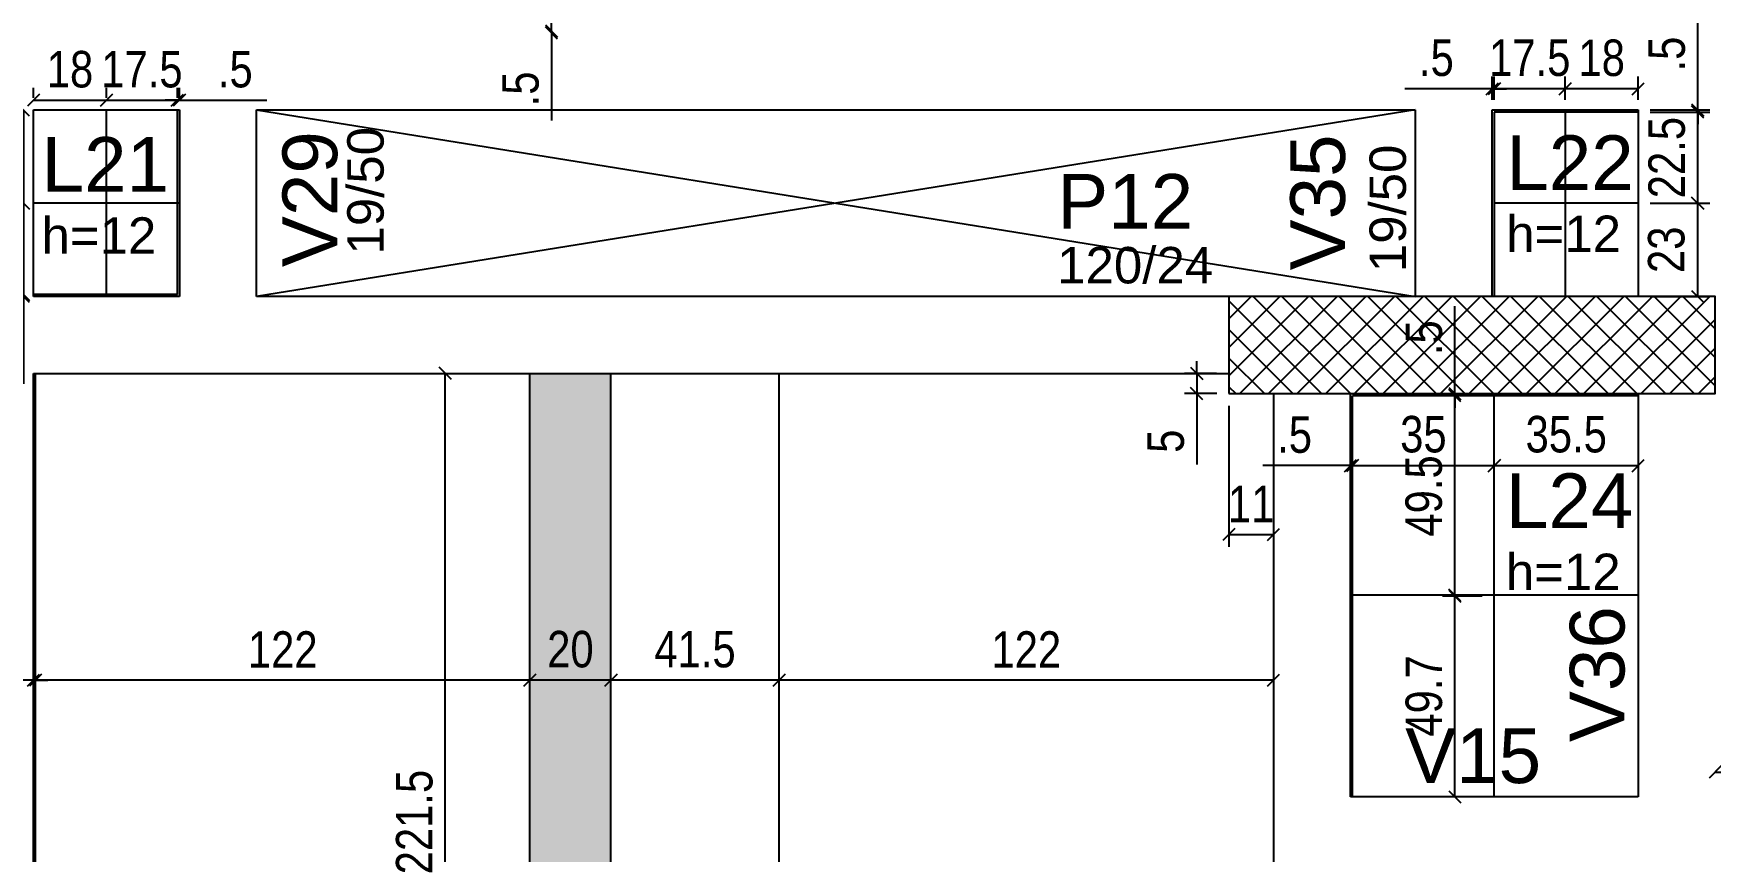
# Model space of a CAD drawing. Header units: millimetres. Extents: x 2797 to 7088, y 174 to 2922.
# Drawn here: x 4418.7 to 4832.5, y 1275.1 to 1477 of the extents above; entities that cross this region are included whole.
import ezdxf

# ---------------------------------------------------------------- set-up
doc = ezdxf.new("R2010")
doc.units = ezdxf.units.MM
for name, color, linetype in [('10', 252, 'Continuous'), ('8', 8, 'Continuous'), ('ES-VIGA', 3, 'Continuous'), ('L-D', 2, 'Continuous'), ('L-N', 4, 'Continuous'), ('P-D', 2, 'Continuous'), ('Painéis', 200, 'Continuous'), ('PIL-N', 4, 'Continuous'), ('Pilares', 5, 'Continuous'), ('VIG-D', 2, 'Continuous'), ('VIG-N', 4, 'Continuous')]:
    doc.layers.add(name, color=color, linetype=linetype)
doc.layers.add('Hachura', color=251, linetype='Continuous', lineweight=9)
doc.styles.add('COTA TECNICA-50', font='techl___.ttf', dxfattribs={"height": 9})
doc.styles.add('TQS_ARIAL', font='arial.ttf')
doc.dimstyles.new('COTA PAINEL-50', dxfattribs={"dimtxt": 9, "dimasz": 3, "dimexe": 3, "dimexo": 3, "dimgap": 3, "dimtad": 1, "dimdec": 1, "dimzin": 12, "dimdsep": 46, "dimtxsty": 'COTA TECNICA-50', "dimblk1": 'OBLIQUE', "dimblk2": 'OBLIQUE', "dimsah": 1, "dimcen": 0.9, "dimclrd": 4, "dimclre": 4, "dimclrt": 240, "dimadec": 1, "dimazin": 3, "dimtfac": 1, "dimtdec": 1, "dimtmove": 0, "dimatfit": 3, "dimfxl": 1, "dimtolj": 1, "dimtzin": 12, "dimarcsym": 0})

# ---------------------------------------------------------------- blocks, each defined once
blk = doc.blocks.new('_Oblique')
at = {"color": 0, "linetype": 'ByBlock', "lineweight": -2}
blk.add_line((-0.5, -0.5), (0.5, 0.5), dxfattribs=at)
blk = doc.blocks.new('*D125')
at = {"layer": 'Defpoints', "color": 0, "transparency": 16777216}
for p in [(4546.47, 1599.59), (4546.47, 1599.59), (4546.47, 1477.59)]:
    blk.add_point(p, dxfattribs=at)
at = {"layer": 'Painéis', "color": 4, "lineweight": -2, "transparency": 16777216}
blk.add_line((4546.47, 1477.59), (4546.47, 1599.59), dxfattribs=at)
at = {"layer": 'Painéis', "color": 4, "lineweight": -2, "transparency": 16777216, "xscale": 3, "yscale": 3, "zscale": 3}
for p, rotation in [((4546.47, 1599.59), 90), ((4546.47, 1477.59), 270)]:
    blk.add_blockref('_Oblique', p, dxfattribs=dict(at, rotation=rotation))
at = {"layer": 'Painéis', "color": 240, "transparency": 16777216, "insert": (4538.92, 1538.59), "char_height": 9, "attachment_point": 5, "rotation": 90, "style": 'COTA TECNICA-50'}
blk.add_mtext('\\A1;122', dxfattribs=at)
blk = doc.blocks.new('*D130')
at = {"layer": 'Defpoints', "color": 0, "transparency": 16777216}
for p in [(4546.47, 1477.59), (4546.47, 1477.09), (4546.47, 1477.09)]:
    blk.add_point(p, dxfattribs=at)
at = {"layer": 'Painéis', "color": 4, "lineweight": -2, "transparency": 16777216}
for p, q in [((4546.47, 1477.59), (4546.47, 1480.59)), ((4546.47, 1477.59), (4546.47, 1477.09)), ((4546.47, 1477.09), (4546.47, 1455.5))]:
    blk.add_line(p, q, dxfattribs=at)
at = {"layer": 'Painéis', "color": 4, "lineweight": -2, "transparency": 16777216, "xscale": 3, "yscale": 3, "zscale": 3}
for p, rotation in [((4546.47, 1477.59), 270), ((4546.47, 1477.09), 90)]:
    blk.add_blockref('_Oblique', p, dxfattribs=dict(at, rotation=rotation))
at = {"layer": 'Painéis', "color": 240, "transparency": 16777216, "insert": (4538.87, 1463.29), "char_height": 9, "attachment_point": 5, "rotation": 90, "style": 'COTA TECNICA-50'}
blk.add_mtext('\\A1;.5', dxfattribs=at)
blk = doc.blocks.new('*D290')
at = {"layer": 'Defpoints', "color": 0, "transparency": 16777216}
for p in [(4769.4, 1338.33), (4779.15, 1338.33), (4779.15, 1288.58)]:
    blk.add_point(p, dxfattribs=at)
at = {"layer": 'Painéis', "color": 4, "lineweight": -2, "transparency": 16777216}
for p, q in [((4776.15, 1338.33), (4766.4, 1338.33)), ((4769.4, 1288.58), (4769.4, 1338.33)), ((4776.15, 1288.58), (4766.4, 1288.58))]:
    blk.add_line(p, q, dxfattribs=at)
at = {"layer": 'Painéis', "color": 4, "lineweight": -2, "transparency": 16777216, "xscale": 3, "yscale": 3, "zscale": 3}
for p, rotation in [((4769.4, 1338.33), 90), ((4769.4, 1288.58), 270)]:
    blk.add_blockref('_Oblique', p, dxfattribs=dict(at, rotation=rotation))
at = {"layer": 'Painéis', "color": 240, "transparency": 16777216, "insert": (4761.81, 1313.46), "char_height": 9, "attachment_point": 5, "rotation": 90, "style": 'COTA TECNICA-50'}
blk.add_mtext('\\A1;49.7', dxfattribs=at)
blk = doc.blocks.new('*D291')
at = {"layer": 'Defpoints', "color": 0, "transparency": 16777216}
for p in [(4769.4, 1387.58), (4779.15, 1387.58), (4779.15, 1338.08)]:
    blk.add_point(p, dxfattribs=at)
at = {"layer": 'Painéis', "color": 4, "lineweight": -2, "transparency": 16777216}
for p, q in [((4776.15, 1387.58), (4766.4, 1387.58)), ((4769.4, 1338.08), (4769.4, 1387.58)), ((4776.15, 1338.08), (4766.4, 1338.08))]:
    blk.add_line(p, q, dxfattribs=at)
at = {"layer": 'Painéis', "color": 4, "lineweight": -2, "transparency": 16777216, "xscale": 3, "yscale": 3, "zscale": 3}
for p, rotation in [((4769.4, 1387.58), 90), ((4769.4, 1338.08), 270)]:
    blk.add_blockref('_Oblique', p, dxfattribs=dict(at, rotation=rotation))
at = {"layer": 'Painéis', "color": 240, "transparency": 16777216, "insert": (4761.78, 1362.83), "char_height": 9, "attachment_point": 5, "rotation": 90, "style": 'COTA TECNICA-50'}
blk.add_mtext('\\A1;49.5', dxfattribs=at)
blk = doc.blocks.new('*D292')
at = {"layer": 'Defpoints', "color": 0, "transparency": 16777216}
for p in [(4744.15, 1370.32), (4779.15, 1370.32), (4779.15, 1370.32)]:
    blk.add_point(p, dxfattribs=at)
at = {"layer": 'Painéis', "color": 4, "lineweight": -2, "transparency": 16777216}
blk.add_line((4744.15, 1370.32), (4779.15, 1370.32), dxfattribs=at)
at = {"layer": 'Painéis', "color": 4, "lineweight": -2, "transparency": 16777216, "xscale": 3, "yscale": 3, "zscale": 3, "rotation": 180}
blk.add_blockref('_Oblique', (4744.15, 1370.32), dxfattribs=at)
at = {"layer": 'Painéis', "color": 4, "lineweight": -2, "transparency": 16777216, "xscale": 3, "yscale": 3, "zscale": 3}
blk.add_blockref('_Oblique', (4779.15, 1370.32), dxfattribs=at)
at = {"layer": 'Painéis', "color": 240, "transparency": 16777216, "insert": (4761.65, 1378.02), "char_height": 9, "attachment_point": 5, "style": 'COTA TECNICA-50'}
blk.add_mtext('\\A1;35', dxfattribs=at)
blk = doc.blocks.new('*D143')
at = {"layer": 'Defpoints', "color": 0, "transparency": 16777216}
for p in [(4779.15, 1370.32), (4814.65, 1370.32), (4814.65, 1370.32)]:
    blk.add_point(p, dxfattribs=at)
at = {"layer": 'Painéis', "color": 4, "lineweight": -2, "transparency": 16777216}
blk.add_line((4779.15, 1370.32), (4814.65, 1370.32), dxfattribs=at)
at = {"layer": 'Painéis', "color": 4, "lineweight": -2, "transparency": 16777216, "xscale": 3, "yscale": 3, "zscale": 3, "rotation": 180}
blk.add_blockref('_Oblique', (4779.15, 1370.32), dxfattribs=at)
at = {"layer": 'Painéis', "color": 4, "lineweight": -2, "transparency": 16777216, "xscale": 3, "yscale": 3, "zscale": 3}
blk.add_blockref('_Oblique', (4814.65, 1370.32), dxfattribs=at)
at = {"layer": 'Painéis', "color": 240, "transparency": 16777216, "insert": (4796.9, 1378.02), "char_height": 9, "attachment_point": 5, "style": 'COTA TECNICA-50'}
blk.add_mtext('\\A1;35.5', dxfattribs=at)
blk = doc.blocks.new('*D144')
at = {"layer": 'Defpoints', "color": 0, "transparency": 16777216}
for p in [(4743.65, 1370.32), (4743.65, 1370.32), (4744.15, 1370.32)]:
    blk.add_point(p, dxfattribs=at)
at = {"layer": 'Painéis', "color": 4, "lineweight": -2, "transparency": 16777216}
for p, q in [((4743.65, 1370.32), (4722.06, 1370.32)), ((4744.15, 1370.32), (4743.65, 1370.32)), ((4744.15, 1370.32), (4747.15, 1370.32))]:
    blk.add_line(p, q, dxfattribs=at)
at = {"layer": 'Painéis', "color": 4, "lineweight": -2, "transparency": 16777216, "xscale": 3, "yscale": 3, "zscale": 3}
blk.add_blockref('_Oblique', (4743.65, 1370.32), dxfattribs=at)
at = {"layer": 'Painéis', "color": 4, "lineweight": -2, "transparency": 16777216, "xscale": 3, "yscale": 3, "zscale": 3, "rotation": 180}
blk.add_blockref('_Oblique', (4744.15, 1370.32), dxfattribs=at)
at = {"layer": 'Painéis', "color": 240, "transparency": 16777216, "insert": (4729.86, 1377.92), "char_height": 9, "attachment_point": 5, "style": 'COTA TECNICA-50'}
blk.add_mtext('\\A1;.5', dxfattribs=at)
blk = doc.blocks.new('*D145')
at = {"layer": 'Defpoints', "color": 0, "transparency": 16777216}
for p in [(4769.4, 1388.08), (4769.4, 1388.08), (4769.4, 1387.58)]:
    blk.add_point(p, dxfattribs=at)
at = {"layer": 'Painéis', "color": 4, "lineweight": -2, "transparency": 16777216}
for p, q in [((4769.4, 1388.08), (4769.4, 1409.68)), ((4769.4, 1387.58), (4769.4, 1388.08)), ((4769.4, 1387.58), (4769.4, 1384.58))]:
    blk.add_line(p, q, dxfattribs=at)
at = {"layer": 'Painéis', "color": 4, "lineweight": -2, "transparency": 16777216, "xscale": 3, "yscale": 3, "zscale": 3}
for p, rotation in [((4769.4, 1388.08), 270), ((4769.4, 1387.58), 90)]:
    blk.add_blockref('_Oblique', p, dxfattribs=dict(at, rotation=rotation))
at = {"layer": 'Painéis', "color": 240, "transparency": 16777216, "insert": (4761.81, 1401.88), "char_height": 9, "attachment_point": 5, "rotation": 90, "style": 'COTA TECNICA-50'}
blk.add_mtext('\\A1;.5', dxfattribs=at)
blk = doc.blocks.new('*D293')
at = {"layer": 'Defpoints', "color": 0, "transparency": 16777216}
for p in [(4418.65, 1458.09), (4436.65, 1460.52), (4436.65, 1458.09)]:
    blk.add_point(p, dxfattribs=at)
at = {"layer": 'Painéis', "color": 4, "lineweight": -2, "transparency": 16777216}
for p, q in [((4418.65, 1461.09), (4418.65, 1463.52)), ((4436.65, 1461.09), (4436.65, 1463.52)), ((4418.65, 1460.52), (4436.65, 1460.52))]:
    blk.add_line(p, q, dxfattribs=at)
at = {"layer": 'Painéis', "color": 4, "lineweight": -2, "transparency": 16777216, "xscale": 3, "yscale": 3, "zscale": 3, "rotation": 180}
blk.add_blockref('_Oblique', (4418.65, 1460.52), dxfattribs=at)
at = {"layer": 'Painéis', "color": 4, "lineweight": -2, "transparency": 16777216, "xscale": 3, "yscale": 3, "zscale": 3}
blk.add_blockref('_Oblique', (4436.65, 1460.52), dxfattribs=at)
at = {"layer": 'Painéis', "color": 240, "transparency": 16777216, "insert": (4427.65, 1468.1), "char_height": 9, "attachment_point": 5, "style": 'COTA TECNICA-50'}
blk.add_mtext('\\A1;18', dxfattribs=at)
blk = doc.blocks.new('*D294')
at = {"layer": 'Defpoints', "color": 0, "transparency": 16777216}
for p in [(4436.65, 1458.09), (4454.15, 1460.52), (4454.15, 1458.09)]:
    blk.add_point(p, dxfattribs=at)
at = {"layer": 'Painéis', "color": 4, "lineweight": -2, "transparency": 16777216}
for p, q in [((4436.65, 1461.09), (4436.65, 1463.52)), ((4454.15, 1461.09), (4454.15, 1463.52)), ((4436.65, 1460.52), (4454.15, 1460.52))]:
    blk.add_line(p, q, dxfattribs=at)
at = {"layer": 'Painéis', "color": 4, "lineweight": -2, "transparency": 16777216, "xscale": 3, "yscale": 3, "zscale": 3, "rotation": 180}
blk.add_blockref('_Oblique', (4436.65, 1460.52), dxfattribs=at)
at = {"layer": 'Painéis', "color": 4, "lineweight": -2, "transparency": 16777216, "xscale": 3, "yscale": 3, "zscale": 3}
blk.add_blockref('_Oblique', (4454.15, 1460.52), dxfattribs=at)
at = {"layer": 'Painéis', "color": 240, "transparency": 16777216, "insert": (4445.4, 1468.11), "char_height": 9, "attachment_point": 5, "style": 'COTA TECNICA-50'}
blk.add_mtext('\\A1;17.5', dxfattribs=at)
blk = doc.blocks.new('*D146')
at = {"layer": 'Defpoints', "color": 0, "transparency": 16777216}
for p in [(4454.15, 1458.09), (4454.65, 1460.52), (4454.65, 1458.09)]:
    blk.add_point(p, dxfattribs=at)
at = {"layer": 'Painéis', "color": 4, "lineweight": -2, "transparency": 16777216}
for p, q in [((4454.15, 1461.09), (4454.15, 1463.52)), ((4454.65, 1461.09), (4454.65, 1463.52)), ((4454.15, 1460.52), (4451.15, 1460.52)), ((4454.15, 1460.52), (4454.65, 1460.52)), ((4454.65, 1460.52), (4476.25, 1460.52))]:
    blk.add_line(p, q, dxfattribs=at)
at = {"layer": 'Painéis', "color": 4, "lineweight": -2, "transparency": 16777216, "xscale": 3, "yscale": 3, "zscale": 3}
blk.add_blockref('_Oblique', (4454.15, 1460.52), dxfattribs=at)
at = {"layer": 'Painéis', "color": 4, "lineweight": -2, "transparency": 16777216, "xscale": 3, "yscale": 3, "zscale": 3, "rotation": 180}
blk.add_blockref('_Oblique', (4454.65, 1460.52), dxfattribs=at)
at = {"layer": 'Painéis', "color": 240, "transparency": 16777216, "insert": (4468.45, 1468.11), "char_height": 9, "attachment_point": 5, "style": 'COTA TECNICA-50'}
blk.add_mtext('\\A1;.5', dxfattribs=at)
blk = doc.blocks.new('*D295')
at = {"layer": 'Defpoints', "color": 0, "transparency": 16777216}
for p in [(4418.65, 1458.09), (4416.14, 1435.09), (4418.65, 1435.09)]:
    blk.add_point(p, dxfattribs=at)
at = {"layer": 'Painéis', "color": 4, "lineweight": -2, "transparency": 16777216}
for p, q in [((4415.65, 1458.09), (4413.14, 1458.09)), ((4416.14, 1458.09), (4416.14, 1435.09)), ((4415.65, 1435.09), (4413.14, 1435.09))]:
    blk.add_line(p, q, dxfattribs=at)
at = {"layer": 'Painéis', "color": 4, "lineweight": -2, "transparency": 16777216, "xscale": 3, "yscale": 3, "zscale": 3}
for p, rotation in [((4416.14, 1458.09), 90), ((4416.14, 1435.09), 270)]:
    blk.add_blockref('_Oblique', p, dxfattribs=dict(at, rotation=rotation))
at = {"layer": 'Painéis', "color": 240, "transparency": 16777216, "insert": (4408.44, 1446.59), "char_height": 9, "attachment_point": 5, "rotation": 90, "style": 'COTA TECNICA-50'}
blk.add_mtext('\\A1;23', dxfattribs=at)
blk = doc.blocks.new('*D296')
at = {"layer": 'Defpoints', "color": 0, "transparency": 16777216}
for p in [(4418.65, 1435.09), (4416.14, 1412.59), (4418.65, 1412.59)]:
    blk.add_point(p, dxfattribs=at)
at = {"layer": 'Painéis', "color": 4, "lineweight": -2, "transparency": 16777216}
for p, q in [((4415.65, 1435.09), (4413.14, 1435.09)), ((4416.14, 1435.09), (4416.14, 1412.59)), ((4415.65, 1412.59), (4413.14, 1412.59))]:
    blk.add_line(p, q, dxfattribs=at)
at = {"layer": 'Painéis', "color": 4, "lineweight": -2, "transparency": 16777216, "xscale": 3, "yscale": 3, "zscale": 3}
for p, rotation in [((4416.14, 1435.09), 90), ((4416.14, 1412.59), 270)]:
    blk.add_blockref('_Oblique', p, dxfattribs=dict(at, rotation=rotation))
at = {"layer": 'Painéis', "color": 240, "transparency": 16777216, "insert": (4408.54, 1423.84), "char_height": 9, "attachment_point": 5, "rotation": 90, "style": 'COTA TECNICA-50'}
blk.add_mtext('\\A1;22.5', dxfattribs=at)
blk = doc.blocks.new('*D147')
at = {"layer": 'Defpoints', "color": 0, "transparency": 16777216}
for p in [(4416.14, 1412.09), (4418.65, 1412.59), (4418.65, 1412.09)]:
    blk.add_point(p, dxfattribs=at)
at = {"layer": 'Painéis', "color": 4, "lineweight": -2, "transparency": 16777216}
for p, q in [((4416.14, 1412.59), (4416.14, 1415.59)), ((4415.65, 1412.59), (4413.14, 1412.59)), ((4415.65, 1412.09), (4413.14, 1412.09)), ((4416.14, 1412.59), (4416.14, 1412.09)), ((4416.14, 1412.09), (4416.14, 1390.5))]:
    blk.add_line(p, q, dxfattribs=at)
at = {"layer": 'Painéis', "color": 4, "lineweight": -2, "transparency": 16777216, "xscale": 3, "yscale": 3, "zscale": 3}
for p, rotation in [((4416.14, 1412.59), 270), ((4416.14, 1412.09), 90)]:
    blk.add_blockref('_Oblique', p, dxfattribs=dict(at, rotation=rotation))
at = {"layer": 'Painéis', "color": 240, "transparency": 16777216, "insert": (4408.54, 1398.29), "char_height": 9, "attachment_point": 5, "rotation": 90, "style": 'COTA TECNICA-50'}
blk.add_mtext('\\A1;.5', dxfattribs=at)
blk = doc.blocks.new('*D297')
at = {"layer": 'Defpoints', "color": 0, "transparency": 16777216}
for p in [(4796.65, 1463.33), (4796.65, 1457.59), (4814.65, 1457.59)]:
    blk.add_point(p, dxfattribs=at)
at = {"layer": 'Painéis', "color": 4, "lineweight": -2, "transparency": 16777216}
for p, q in [((4796.65, 1460.59), (4796.65, 1466.33)), ((4814.65, 1460.59), (4814.65, 1466.33)), ((4814.65, 1463.33), (4796.65, 1463.33))]:
    blk.add_line(p, q, dxfattribs=at)
at = {"layer": 'Painéis', "color": 4, "lineweight": -2, "transparency": 16777216, "xscale": 3, "yscale": 3, "zscale": 3, "rotation": 180}
blk.add_blockref('_Oblique', (4796.65, 1463.33), dxfattribs=at)
at = {"layer": 'Painéis', "color": 4, "lineweight": -2, "transparency": 16777216, "xscale": 3, "yscale": 3, "zscale": 3}
blk.add_blockref('_Oblique', (4814.65, 1463.33), dxfattribs=at)
at = {"layer": 'Painéis', "color": 240, "transparency": 16777216, "insert": (4805.65, 1470.92), "char_height": 9, "attachment_point": 5, "style": 'COTA TECNICA-50'}
blk.add_mtext('\\A1;18', dxfattribs=at)
blk = doc.blocks.new('*D298')
at = {"layer": 'Defpoints', "color": 0, "transparency": 16777216}
for p in [(4779.15, 1463.33), (4779.15, 1457.59), (4796.65, 1457.59)]:
    blk.add_point(p, dxfattribs=at)
at = {"layer": 'Painéis', "color": 4, "lineweight": -2, "transparency": 16777216}
for p, q in [((4779.15, 1460.59), (4779.15, 1466.33)), ((4796.65, 1460.59), (4796.65, 1466.33)), ((4796.65, 1463.33), (4779.15, 1463.33))]:
    blk.add_line(p, q, dxfattribs=at)
at = {"layer": 'Painéis', "color": 4, "lineweight": -2, "transparency": 16777216, "xscale": 3, "yscale": 3, "zscale": 3, "rotation": 180}
blk.add_blockref('_Oblique', (4779.15, 1463.33), dxfattribs=at)
at = {"layer": 'Painéis', "color": 4, "lineweight": -2, "transparency": 16777216, "xscale": 3, "yscale": 3, "zscale": 3}
blk.add_blockref('_Oblique', (4796.65, 1463.33), dxfattribs=at)
at = {"layer": 'Painéis', "color": 240, "transparency": 16777216, "insert": (4787.9, 1470.93), "char_height": 9, "attachment_point": 5, "style": 'COTA TECNICA-50'}
blk.add_mtext('\\A1;17.5', dxfattribs=at)
blk = doc.blocks.new('*D148')
at = {"layer": 'Defpoints', "color": 0, "transparency": 16777216}
for p in [(4778.65, 1463.33), (4778.65, 1457.59), (4779.15, 1457.59)]:
    blk.add_point(p, dxfattribs=at)
at = {"layer": 'Painéis', "color": 4, "lineweight": -2, "transparency": 16777216}
for p, q in [((4778.65, 1460.59), (4778.65, 1466.33)), ((4779.15, 1460.59), (4779.15, 1466.33)), ((4778.65, 1463.33), (4757.06, 1463.33)), ((4779.15, 1463.33), (4778.65, 1463.33)), ((4779.15, 1463.33), (4782.15, 1463.33))]:
    blk.add_line(p, q, dxfattribs=at)
at = {"layer": 'Painéis', "color": 4, "lineweight": -2, "transparency": 16777216, "xscale": 3, "yscale": 3, "zscale": 3}
blk.add_blockref('_Oblique', (4778.65, 1463.33), dxfattribs=at)
at = {"layer": 'Painéis', "color": 4, "lineweight": -2, "transparency": 16777216, "xscale": 3, "yscale": 3, "zscale": 3, "rotation": 180}
blk.add_blockref('_Oblique', (4779.15, 1463.33), dxfattribs=at)
at = {"layer": 'Painéis', "color": 240, "transparency": 16777216, "insert": (4764.86, 1470.93), "char_height": 9, "attachment_point": 5, "style": 'COTA TECNICA-50'}
blk.add_mtext('\\A1;.5', dxfattribs=at)
blk = doc.blocks.new('*D299')
at = {"layer": 'Defpoints', "color": 0, "transparency": 16777216}
for p in [(4814.65, 1435.09), (4829.34, 1435.09), (4814.65, 1412.08)]:
    blk.add_point(p, dxfattribs=at)
at = {"layer": 'Painéis', "color": 4, "lineweight": -2, "transparency": 16777216}
for p, q in [((4817.65, 1435.09), (4832.34, 1435.09)), ((4829.34, 1412.08), (4829.34, 1435.09)), ((4817.65, 1412.08), (4832.34, 1412.08))]:
    blk.add_line(p, q, dxfattribs=at)
at = {"layer": 'Painéis', "color": 4, "lineweight": -2, "transparency": 16777216, "xscale": 3, "yscale": 3, "zscale": 3}
for p, rotation in [((4829.34, 1435.09), 90), ((4829.34, 1412.08), 270)]:
    blk.add_blockref('_Oblique', p, dxfattribs=dict(at, rotation=rotation))
at = {"layer": 'Painéis', "color": 240, "transparency": 16777216, "insert": (4821.64, 1423.59), "char_height": 9, "attachment_point": 5, "rotation": 90, "style": 'COTA TECNICA-50'}
blk.add_mtext('\\A1;23', dxfattribs=at)
blk = doc.blocks.new('*D149')
at = {"layer": 'Defpoints', "color": 0, "transparency": 16777216}
for p in [(4814.65, 1457.59), (4829.34, 1457.59), (4814.65, 1435.09)]:
    blk.add_point(p, dxfattribs=at)
at = {"layer": 'Painéis', "color": 4, "lineweight": -2, "transparency": 16777216}
for p, q in [((4817.65, 1457.59), (4832.34, 1457.59)), ((4829.34, 1435.09), (4829.34, 1457.59)), ((4817.65, 1435.09), (4832.34, 1435.09))]:
    blk.add_line(p, q, dxfattribs=at)
at = {"layer": 'Painéis', "color": 4, "lineweight": -2, "transparency": 16777216, "xscale": 3, "yscale": 3, "zscale": 3}
for p, rotation in [((4829.34, 1457.59), 90), ((4829.34, 1435.09), 270)]:
    blk.add_blockref('_Oblique', p, dxfattribs=dict(at, rotation=rotation))
at = {"layer": 'Painéis', "color": 240, "transparency": 16777216, "insert": (4821.74, 1446.34), "char_height": 9, "attachment_point": 5, "rotation": 90, "style": 'COTA TECNICA-50'}
blk.add_mtext('\\A1;22.5', dxfattribs=at)
blk = doc.blocks.new('*D150')
at = {"layer": 'Defpoints', "color": 0, "transparency": 16777216}
for p in [(4814.65, 1458.09), (4814.65, 1457.59), (4829.34, 1458.09)]:
    blk.add_point(p, dxfattribs=at)
at = {"layer": 'Painéis', "color": 4, "lineweight": -2, "transparency": 16777216}
for p, q in [((4829.34, 1458.09), (4829.34, 1479.68)), ((4817.65, 1458.09), (4832.34, 1458.09)), ((4817.65, 1457.59), (4832.34, 1457.59)), ((4829.34, 1457.59), (4829.34, 1458.09)), ((4829.34, 1457.59), (4829.34, 1454.59))]:
    blk.add_line(p, q, dxfattribs=at)
at = {"layer": 'Painéis', "color": 4, "lineweight": -2, "transparency": 16777216, "xscale": 3, "yscale": 3, "zscale": 3}
for p, rotation in [((4829.34, 1458.09), 270), ((4829.34, 1457.59), 90)]:
    blk.add_blockref('_Oblique', p, dxfattribs=dict(at, rotation=rotation))
at = {"layer": 'Painéis', "color": 240, "transparency": 16777216, "insert": (4821.74, 1471.89), "char_height": 9, "attachment_point": 5, "rotation": 90, "style": 'COTA TECNICA-50'}
blk.add_mtext('\\A1;.5', dxfattribs=at)
blk = doc.blocks.new('*D154')
at = {"layer": 'Defpoints', "color": 0, "transparency": 16777216}
for p in [(4833.65, 1294.69), (4889.9, 1294.69), (4889.9, 1294.69)]:
    blk.add_point(p, dxfattribs=at)
at = {"layer": 'Painéis', "color": 4, "lineweight": -2, "transparency": 16777216}
blk.add_line((4833.65, 1294.69), (4889.9, 1294.69), dxfattribs=at)
at = {"layer": 'Painéis', "color": 4, "lineweight": -2, "transparency": 16777216, "xscale": 3, "yscale": 3, "zscale": 3, "rotation": 180}
blk.add_blockref('_Oblique', (4833.65, 1294.69), dxfattribs=at)
at = {"layer": 'Painéis', "color": 4, "lineweight": -2, "transparency": 16777216, "xscale": 3, "yscale": 3, "zscale": 3}
blk.add_blockref('_Oblique', (4889.9, 1294.69), dxfattribs=at)
at = {"layer": 'Painéis', "color": 240, "transparency": 16777216, "insert": (4861.78, 1302.29), "char_height": 9, "attachment_point": 5, "style": 'COTA TECNICA-50'}
blk.add_mtext('\\A1;56.2', dxfattribs=at)
blk = doc.blocks.new('*D59')
at = {"layer": 'Defpoints', "color": 0, "transparency": 16777216}
for p in [(4713.65, 1388.08), (4724.65, 1388.08), (4724.65, 1353.31)]:
    blk.add_point(p, dxfattribs=at)
at = {"layer": 'Painéis', "color": 4, "lineweight": -2, "transparency": 16777216}
for p, q in [((4713.65, 1385.08), (4713.65, 1350.31)), ((4724.65, 1385.08), (4724.65, 1350.31)), ((4713.65, 1353.31), (4724.65, 1353.31))]:
    blk.add_line(p, q, dxfattribs=at)
at = {"layer": 'Painéis', "color": 4, "lineweight": -2, "transparency": 16777216, "xscale": 3, "yscale": 3, "zscale": 3, "rotation": 180}
blk.add_blockref('_Oblique', (4713.65, 1353.31), dxfattribs=at)
at = {"layer": 'Painéis', "color": 4, "lineweight": -2, "transparency": 16777216, "xscale": 3, "yscale": 3, "zscale": 3}
blk.add_blockref('_Oblique', (4724.65, 1353.31), dxfattribs=at)
at = {"layer": 'Painéis', "color": 240, "transparency": 16777216, "insert": (4719.15, 1360.86), "char_height": 9, "attachment_point": 5, "style": 'COTA TECNICA-50'}
blk.add_mtext('\\A1;11', dxfattribs=at)
blk = doc.blocks.new('*D60')
at = {"layer": 'Defpoints', "color": 0, "transparency": 16777216}
for p in [(4713.58, 1393.09), (4705.71, 1388.08), (4713.65, 1388.08)]:
    blk.add_point(p, dxfattribs=at)
at = {"layer": 'Painéis', "color": 4, "lineweight": -2, "transparency": 16777216}
for p, q in [((4705.71, 1393.09), (4705.71, 1396.09)), ((4710.58, 1393.09), (4702.71, 1393.09)), ((4705.71, 1393.09), (4705.71, 1388.08)), ((4710.65, 1388.08), (4702.71, 1388.08)), ((4705.71, 1388.08), (4705.71, 1370.6))]:
    blk.add_line(p, q, dxfattribs=at)
at = {"layer": 'Painéis', "color": 4, "lineweight": -2, "transparency": 16777216, "xscale": 3, "yscale": 3, "zscale": 3}
for p, rotation in [((4705.71, 1393.09), 270), ((4705.71, 1388.08), 90)]:
    blk.add_blockref('_Oblique', p, dxfattribs=dict(at, rotation=rotation))
at = {"layer": 'Painéis', "color": 240, "transparency": 16777216, "insert": (4698.11, 1376.34), "char_height": 9, "attachment_point": 5, "rotation": 90, "style": 'COTA TECNICA-50'}
blk.add_mtext('\\A1;5', dxfattribs=at)
blk = doc.blocks.new('*D61')
at = {"layer": 'Defpoints', "color": 0, "transparency": 16777216}
for p in [(4520.26, 1393.09), (4520.26, 1393.09), (4520.26, 1171.58)]:
    blk.add_point(p, dxfattribs=at)
at = {"layer": 'Painéis', "color": 4, "lineweight": -2, "transparency": 16777216}
blk.add_line((4520.26, 1171.58), (4520.26, 1393.09), dxfattribs=at)
at = {"layer": 'Painéis', "color": 4, "lineweight": -2, "transparency": 16777216, "xscale": 3, "yscale": 3, "zscale": 3}
for p, rotation in [((4520.26, 1393.09), 90), ((4520.26, 1171.58), 270)]:
    blk.add_blockref('_Oblique', p, dxfattribs=dict(at, rotation=rotation))
at = {"layer": 'Painéis', "color": 240, "transparency": 16777216, "insert": (4512.66, 1282.34), "char_height": 9, "attachment_point": 5, "rotation": 90, "style": 'COTA TECNICA-50'}
blk.add_mtext('\\A1;221.5', dxfattribs=at)
blk = doc.blocks.new('*D62')
at = {"layer": 'Defpoints', "color": 0, "transparency": 16777216}
for p in [(4602.65, 1317.37), (4602.65, 1317.37), (4724.65, 1317.37)]:
    blk.add_point(p, dxfattribs=at)
at = {"layer": 'Painéis', "color": 4, "lineweight": -2, "transparency": 16777216}
blk.add_line((4724.65, 1317.37), (4602.65, 1317.37), dxfattribs=at)
at = {"layer": 'Painéis', "color": 4, "lineweight": -2, "transparency": 16777216, "xscale": 3, "yscale": 3, "zscale": 3, "rotation": 180}
blk.add_blockref('_Oblique', (4602.65, 1317.37), dxfattribs=at)
at = {"layer": 'Painéis', "color": 4, "lineweight": -2, "transparency": 16777216, "xscale": 3, "yscale": 3, "zscale": 3}
blk.add_blockref('_Oblique', (4724.65, 1317.37), dxfattribs=at)
at = {"layer": 'Painéis', "color": 240, "transparency": 16777216, "insert": (4663.65, 1324.92), "char_height": 9, "attachment_point": 5, "style": 'COTA TECNICA-50'}
blk.add_mtext('\\A1;122', dxfattribs=at)
blk = doc.blocks.new('*D63')
at = {"layer": 'Defpoints', "color": 0, "transparency": 16777216}
for p in [(4561.15, 1317.37), (4561.15, 1317.37), (4602.65, 1317.37)]:
    blk.add_point(p, dxfattribs=at)
at = {"layer": 'Painéis', "color": 4, "lineweight": -2, "transparency": 16777216}
blk.add_line((4602.65, 1317.37), (4561.15, 1317.37), dxfattribs=at)
at = {"layer": 'Painéis', "color": 4, "lineweight": -2, "transparency": 16777216, "xscale": 3, "yscale": 3, "zscale": 3, "rotation": 180}
blk.add_blockref('_Oblique', (4561.15, 1317.37), dxfattribs=at)
at = {"layer": 'Painéis', "color": 4, "lineweight": -2, "transparency": 16777216, "xscale": 3, "yscale": 3, "zscale": 3}
blk.add_blockref('_Oblique', (4602.65, 1317.37), dxfattribs=at)
at = {"layer": 'Painéis', "color": 240, "transparency": 16777216, "insert": (4581.9, 1324.97), "char_height": 9, "attachment_point": 5, "style": 'COTA TECNICA-50'}
blk.add_mtext('\\A1;41.5', dxfattribs=at)
blk = doc.blocks.new('*D64')
at = {"layer": 'Defpoints', "color": 0, "transparency": 16777216}
for p in [(4541.15, 1317.37), (4541.15, 1317.37), (4561.15, 1317.37)]:
    blk.add_point(p, dxfattribs=at)
at = {"layer": 'Painéis', "color": 4, "lineweight": -2, "transparency": 16777216}
blk.add_line((4561.15, 1317.37), (4541.15, 1317.37), dxfattribs=at)
at = {"layer": 'Painéis', "color": 4, "lineweight": -2, "transparency": 16777216, "xscale": 3, "yscale": 3, "zscale": 3, "rotation": 180}
blk.add_blockref('_Oblique', (4541.15, 1317.37), dxfattribs=at)
at = {"layer": 'Painéis', "color": 4, "lineweight": -2, "transparency": 16777216, "xscale": 3, "yscale": 3, "zscale": 3}
blk.add_blockref('_Oblique', (4561.15, 1317.37), dxfattribs=at)
at = {"layer": 'Painéis', "color": 240, "transparency": 16777216, "insert": (4551.15, 1324.96), "char_height": 9, "attachment_point": 5, "style": 'COTA TECNICA-50'}
blk.add_mtext('\\A1;20', dxfattribs=at)
blk = doc.blocks.new('*D65')
at = {"layer": 'Defpoints', "color": 0, "transparency": 16777216}
for p in [(4419.15, 1317.37), (4419.15, 1317.37), (4541.15, 1317.37)]:
    blk.add_point(p, dxfattribs=at)
at = {"layer": 'Painéis', "color": 4, "lineweight": -2, "transparency": 16777216}
blk.add_line((4541.15, 1317.37), (4419.15, 1317.37), dxfattribs=at)
at = {"layer": 'Painéis', "color": 4, "lineweight": -2, "transparency": 16777216, "xscale": 3, "yscale": 3, "zscale": 3, "rotation": 180}
blk.add_blockref('_Oblique', (4419.15, 1317.37), dxfattribs=at)
at = {"layer": 'Painéis', "color": 4, "lineweight": -2, "transparency": 16777216, "xscale": 3, "yscale": 3, "zscale": 3}
blk.add_blockref('_Oblique', (4541.15, 1317.37), dxfattribs=at)
at = {"layer": 'Painéis', "color": 240, "transparency": 16777216, "insert": (4480.15, 1324.92), "char_height": 9, "attachment_point": 5, "style": 'COTA TECNICA-50'}
blk.add_mtext('\\A1;122', dxfattribs=at)
blk = doc.blocks.new('*D66')
at = {"layer": 'Defpoints', "color": 0, "transparency": 16777216}
for p in [(4418.65, 1317.37), (4418.65, 1317.37), (4419.15, 1317.37)]:
    blk.add_point(p, dxfattribs=at)
at = {"layer": 'Painéis', "color": 4, "lineweight": -2, "transparency": 16777216}
for p, q in [((4418.65, 1317.37), (4397.06, 1317.37)), ((4419.15, 1317.37), (4418.65, 1317.37)), ((4419.15, 1317.37), (4422.15, 1317.37))]:
    blk.add_line(p, q, dxfattribs=at)
at = {"layer": 'Painéis', "color": 4, "lineweight": -2, "transparency": 16777216, "xscale": 3, "yscale": 3, "zscale": 3}
blk.add_blockref('_Oblique', (4418.65, 1317.37), dxfattribs=at)
at = {"layer": 'Painéis', "color": 4, "lineweight": -2, "transparency": 16777216, "xscale": 3, "yscale": 3, "zscale": 3, "rotation": 180}
blk.add_blockref('_Oblique', (4419.15, 1317.37), dxfattribs=at)
at = {"layer": 'Painéis', "color": 240, "transparency": 16777216, "insert": (4404.86, 1324.97), "char_height": 9, "attachment_point": 5, "style": 'COTA TECNICA-50'}
blk.add_mtext('\\A1;.5', dxfattribs=at)

msp = doc.modelspace()

# ---------------------------------------------------------------- hatches: boundary and pattern name
at = {"layer": 'Hachura', "linetype": 'ByBlock'}
h = msp.add_hatch(color=256, dxfattribs=at)
h.dxf.hatch_style = 1
h.paths.add_polyline_path([(4561.15, 1393.09), (4541.15, 1393.09), (4541.15, 927.58), (4561.15, 927.58)])

# ---------------------------------------------------------------- linework, layer by layer
at = {"layer": '10', "color": 252, "linetype": 'Continuous'}
for p, q in [((4473.65, 1458.09), (4759.65, 1412.08)), ((4759.65, 1458.09), (4473.7, 1412.09)), ((4473.65, 1412.08), (4473.7, 1412.09))]:
    msp.add_line(p, q, dxfattribs=at)
at = {"layer": '8', "color": 250, "linetype": 'Continuous'}
for p, q in [((4713.65, 1392.44), (4733.3, 1412.08)), ((4713.65, 1399.51), (4726.23, 1412.08)), ((4713.65, 1406.58), (4719.16, 1412.08)), ((4716.37, 1388.08), (4740.37, 1412.08)), ((4719.62, 1412.08), (4743.62, 1388.08)), ((4723.44, 1388.08), (4747.44, 1412.08)), ((4726.69, 1412.08), (4750.69, 1388.08)), ((4730.51, 1388.08), (4754.51, 1412.08)), ((4733.76, 1412.08), (4757.76, 1388.08)), ((4737.58, 1388.08), (4761.58, 1412.08)), ((4740.83, 1412.08), (4764.83, 1388.08)), ((4744.66, 1388.08), (4768.66, 1412.08)), ((4747.9, 1412.08), (4771.9, 1388.08)), ((4751.73, 1388.08), (4775.73, 1412.08)), ((4754.97, 1412.08), (4778.97, 1388.08)), ((4758.8, 1388.08), (4782.8, 1412.08)), ((4762.04, 1412.08), (4786.04, 1388.08)), ((4765.87, 1388.08), (4789.87, 1412.08)), ((4769.11, 1412.08), (4793.11, 1388.08)), ((4772.94, 1388.08), (4796.94, 1412.08)), ((4776.18, 1412.08), (4800.18, 1388.08)), ((4780.01, 1388.08), (4804.01, 1412.08)), ((4783.26, 1412.08), (4807.26, 1388.08)), ((4787.08, 1388.08), (4811.08, 1412.08)), ((4790.33, 1412.08), (4814.33, 1388.08)), ((4794.15, 1388.08), (4818.15, 1412.08)), ((4797.4, 1412.08), (4821.4, 1388.08)), ((4801.22, 1388.08), (4825.22, 1412.08)), ((4804.47, 1412.08), (4828.47, 1388.08)), ((4808.3, 1388.08), (4832.3, 1412.08)), ((4811.54, 1412.08), (4833.65, 1389.97)), ((4818.61, 1412.08), (4833.65, 1397.04)), ((4825.68, 1412.08), (4833.65, 1404.11)), ((4713.65, 1410.98), (4736.54, 1388.08)), ((4713.65, 1403.9), (4729.47, 1388.08)), ((4815.37, 1388.08), (4833.65, 1406.37)), ((4822.44, 1388.08), (4833.65, 1399.3)), ((4713.65, 1396.83), (4722.4, 1388.08)), ((4829.51, 1388.08), (4833.65, 1392.23)), ((4713.65, 1389.76), (4715.33, 1388.08))]:
    msp.add_line(p, q, dxfattribs=at)
at = {"layer": 'ES-VIGA'}
for points in [[(4418.65, 1458.09), (4454.65, 1458.09)], [(4418.65, 1412.09), (4418.65, 1458.09)], [(4454.65, 1458.09), (4454.65, 1412.09)], [(4473.65, 1458.09), (4759.65, 1458.09)], [(4473.65, 1412.09), (4473.65, 1458.09)], [(4759.65, 1458.09), (4759.65, 1412.08)], [(4778.65, 1458.09), (4814.65, 1458.09)], [(4778.65, 1412.08), (4778.65, 1458.09)], [(4814.65, 1458.09), (4814.65, 1412.08)], [(4454.65, 1412.09), (4418.65, 1412.09)], [(4713.65, 1412.09), (4473.65, 1412.09)], [(4418.65, 1393.09), (4464.15, 1393.09)], [(4418.65, 1040.09), (4418.65, 1393.09)], [(4464.15, 1393.09), (4713.65, 1393.09)], [(4724.65, 1388.08), (4724.65, 1279.08)], [(4743.65, 1288.58), (4743.65, 1388.08)], [(4814.65, 1388.08), (4814.65, 1288.58)], [(4814.65, 1288.58), (4743.65, 1288.58)], [(4724.65, 1279.08), (4724.65, 933.08)]]:
    msp.add_lwpolyline(points, dxfattribs=at)
at = {"layer": 'Painéis'}
for p, q in [((4436.65, 1412.59), (4436.65, 1458.09)), ((4454.15, 1412.59), (4454.15, 1458.09)), ((4779.15, 1457.59), (4779.15, 1412.08)), ((4814.65, 1457.59), (4779.15, 1457.59)), ((4796.65, 1457.59), (4796.65, 1412.08)), ((4454.65, 1435.09), (4418.65, 1435.09)), ((4778.65, 1435.09), (4778.65, 1435.09)), ((4814.65, 1435.09), (4779.15, 1435.09)), ((4454.15, 1412.59), (4418.65, 1412.59)), ((4419.15, 927.58), (4419.15, 1393.09)), ((4541.15, 927.58), (4541.15, 1393.09)), ((4561.15, 927.58), (4561.15, 1393.09)), ((4602.65, 927.58), (4602.65, 1393.09)), ((4814.65, 1387.58), (4744.15, 1387.58)), ((4744.15, 1288.58), (4744.15, 1387.58)), ((4779.15, 1288.58), (4779.15, 1387.58)), ((4814.65, 1338.33), (4744.15, 1338.33))]:
    msp.add_line(p, q, dxfattribs=at)
at = {"layer": 'Pilares'}
msp.add_lwpolyline([(4713.65, 1388.08), (4833.65, 1388.08), (4833.65, 1412.08), (4713.65, 1412.08), (4713.65, 1388.08)], dxfattribs=at)

# ---------------------------------------------------------------- texts
at = {"layer": 'L-D', "linetype": 'Continuous', "style": 'TQS_ARIAL'}
for p in [(4420.63, 1422.6), (4782.1, 1423.03), (4782.01, 1339.59)]:
    msp.add_text('h=12', height=9, dxfattribs=at).set_placement(p)
at = {"layer": 'L-N', "linetype": 'Continuous', "style": 'TQS_ARIAL'}
for s, p in [('L21', (4420.63, 1437.9)), ('L22', (4782.1, 1438.33)), ('L24', (4782.01, 1354.89))]:
    msp.add_text(s, height=13.5, dxfattribs=at).set_placement(p)
at = {"layer": 'P-D', "linetype": 'Continuous', "style": 'TQS_ARIAL'}
msp.add_text('120/24', height=9, dxfattribs=at).set_placement((4671.29, 1415.29))
at = {"layer": 'PIL-N', "linetype": 'Continuous', "style": 'TQS_ARIAL'}
msp.add_text('P12', height=13.5, dxfattribs=at).set_placement((4671.29, 1428.79))
at = {"layer": 'VIG-D', "linetype": 'Continuous', "style": 'TQS_ARIAL'}
for p in [(4505.06, 1422.43), (4757.35, 1418.08)]:
    msp.add_text('19/50', height=9, rotation=90, dxfattribs=at).set_placement(p)
at = {"layer": 'VIG-N', "linetype": 'Continuous', "style": 'TQS_ARIAL'}
for s, p in [('V29', (4493.59, 1419.31)), ('V35', (4742.29, 1418.5)), ('V36', (4811.28, 1302.08))]:
    msp.add_text(s, height=13.5, rotation=90, dxfattribs=at).set_placement(p)
msp.add_text('V15', height=13.5, dxfattribs=at).set_placement((4757.15, 1291.96))

# ---------------------------------------------------------------- dimensions: what is measured, and where the dimension line sits
at = {"layer": 'Painéis'}
for base, p1, p2, picture, middle in [((4546.47, 1599.59), (4546.47, 1477.59), (4546.47, 1599.59), '*D125', (4538.92, 1538.59)), ((4546.47, 1477.09), (4546.47, 1477.59), (4546.47, 1477.09), '*D130', (4538.87, 1463.29)), ((4829.34, 1458.09), (4814.65, 1457.59), (4814.65, 1458.09), '*D150', (4821.74, 1471.89)), ((4416.14, 1435.09), (4418.65, 1458.09), (4418.65, 1435.09), '*D295', (4408.44, 1446.59)), ((4829.34, 1435.09), (4814.65, 1412.08), (4814.65, 1435.09), '*D299', (4821.64, 1423.59)), ((4416.14, 1412.09), (4418.65, 1412.59), (4418.65, 1412.09), '*D147', (4408.54, 1398.29)), ((4769.4, 1388.08), (4769.4, 1387.58), (4769.4, 1388.08), '*D145', (4761.81, 1401.88)), ((4705.71, 1388.08), (4713.58, 1393.09), (4713.65, 1388.08), '*D60', (4698.11, 1376.34)), ((4520.26, 1393.09), (4520.26, 1171.58), (4520.26, 1393.09), '*D61', (4512.66, 1282.34)), ((4769.4, 1387.58), (4779.15, 1338.08), (4779.15, 1387.58), '*D291', (4761.78, 1362.83)), ((4769.4042, 1338.3344), (4779.1536, 1288.5846), (4779.1536, 1338.3344), '*D290', (4761.8121, 1313.4595))]:
    dim = msp.add_linear_dim(base=base, p1=p1, p2=p2, angle=90, dimstyle='COTA PAINEL-50', dxfattribs=at)
    dim.commit()
    dim.dimension.update_dxf_attribs({"geometry": picture, "text_midpoint": middle})
for base, p1, p2, picture, middle in [((4436.65, 1460.52), (4418.65, 1458.09), (4436.65, 1458.09), '*D293', (4427.65, 1468.1)), ((4454.65, 1460.52), (4454.15, 1458.09), (4454.65, 1458.09), '*D146', (4468.45, 1468.11)), ((4778.65, 1463.33), (4779.15, 1457.59), (4778.65, 1457.59), '*D148', (4764.86, 1470.93)), ((4796.65, 1463.33), (4814.65, 1457.59), (4796.65, 1457.59), '*D297', (4805.65, 1470.92)), ((4724.65, 1353.31), (4713.65, 1388.08), (4724.65, 1388.08), '*D59', (4719.15, 1360.86)), ((4743.65, 1370.32), (4744.15, 1370.32), (4743.65, 1370.32), '*D144', (4729.86, 1377.92)), ((4779.15, 1370.32), (4744.15, 1370.32), (4779.15, 1370.32), '*D292', (4761.65, 1378.02)), ((4814.65, 1370.32), (4779.15, 1370.32), (4814.65, 1370.32), '*D143', (4796.9, 1378.02)), ((4418.65, 1317.37), (4419.15, 1317.37), (4418.65, 1317.37), '*D66', (4404.86, 1324.97)), ((4419.15, 1317.37), (4541.15, 1317.37), (4419.15, 1317.37), '*D65', (4480.15, 1324.92)), ((4541.15, 1317.37), (4561.15, 1317.37), (4541.15, 1317.37), '*D64', (4551.15, 1324.96)), ((4561.15, 1317.37), (4602.65, 1317.37), (4561.15, 1317.37), '*D63', (4581.9, 1324.97)), ((4602.65, 1317.37), (4724.65, 1317.37), (4602.65, 1317.37), '*D62', (4663.65, 1324.92)), ((4889.9036203, 1294.68744555), (4833.6536203, 1294.68744555), (4889.9036203, 1294.68744555), '*D154', (4861.7786203, 1302.28612976))]:
    dim = msp.add_linear_dim(base=base, p1=p1, p2=p2, dimstyle='COTA PAINEL-50', dxfattribs=at)
    dim.commit()
    dim.dimension.update_dxf_attribs({"geometry": picture, "text_midpoint": middle})
for base, p1, p2, picture, middle in [((4454.15, 1460.52), (4436.65, 1458.09), (4454.15, 1458.09), '*D294', (4445.4, 1460.52)), ((4779.15, 1463.33), (4796.65, 1457.59), (4779.15, 1457.59), '*D298', (4787.9, 1463.33))]:
    dim = msp.add_linear_dim(base=base, p1=p1, p2=p2, dimstyle='COTA PAINEL-50', dxfattribs=at)
    dim.commit()
    dim.dimension.update_dxf_attribs({"geometry": picture, "text_midpoint": middle, "dimtype": 160})
for base, p1, p2, picture, middle in [((4829.34, 1457.59), (4814.65, 1435.09), (4814.65, 1457.59), '*D149', (4829.34, 1446.34)), ((4416.14, 1412.59), (4418.65, 1435.09), (4418.65, 1412.59), '*D296', (4416.14, 1423.84))]:
    dim = msp.add_linear_dim(base=base, p1=p1, p2=p2, angle=90, dimstyle='COTA PAINEL-50', dxfattribs=at)
    dim.commit()
    dim.dimension.update_dxf_attribs({"geometry": picture, "text_midpoint": middle, "dimtype": 160})

doc.saveas('drawing.dxf')
